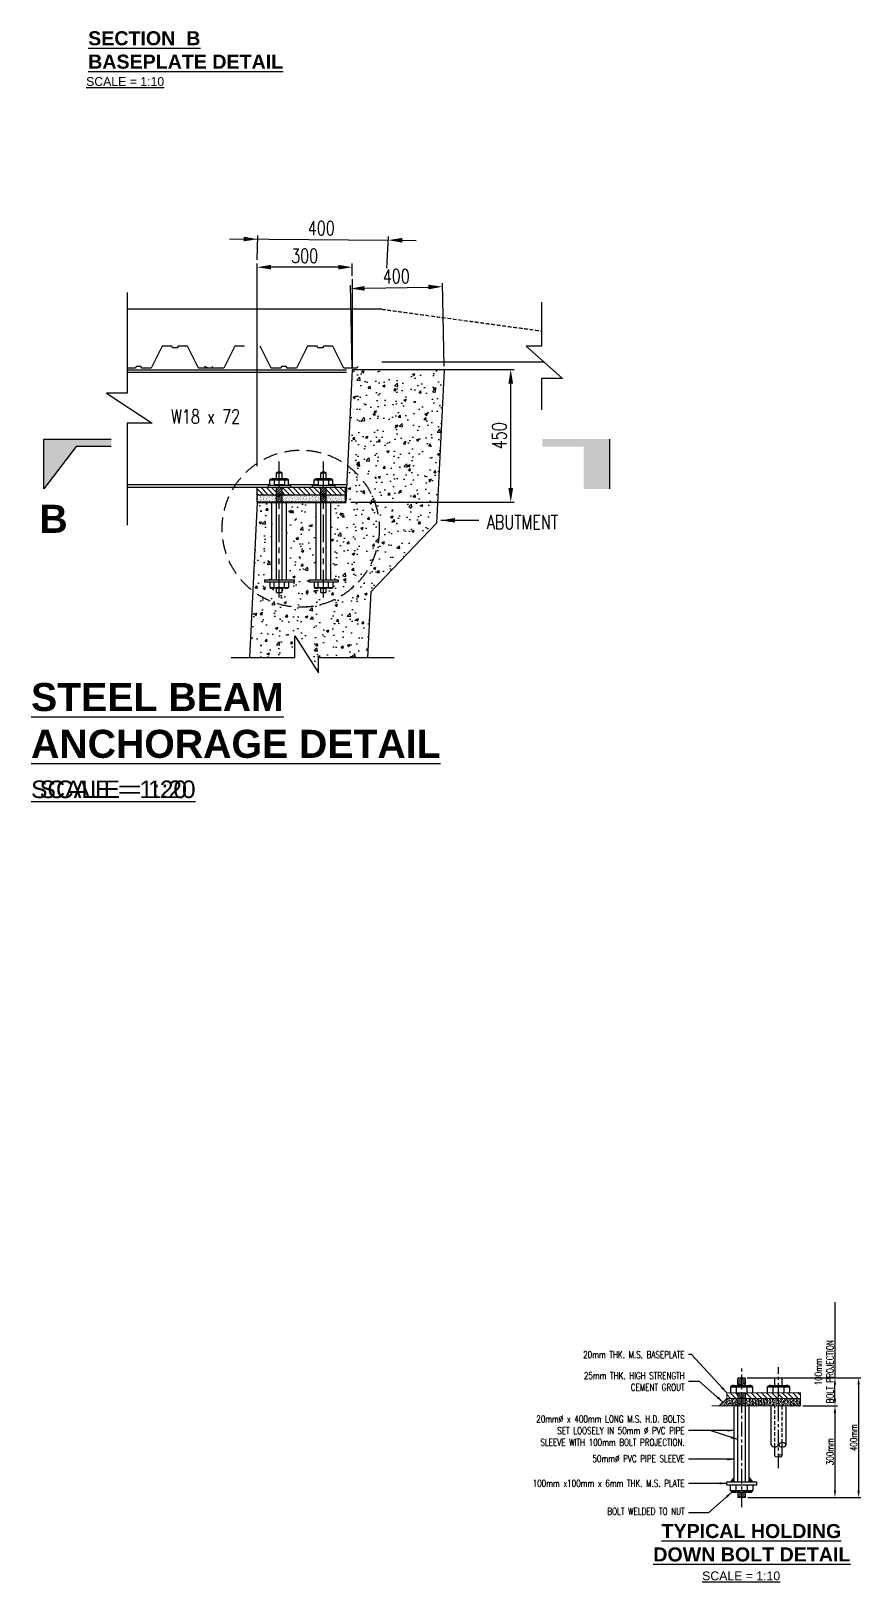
# Model space of a CAD drawing. Header units: millimetres. Extents: x -605628 to 223188, y -4937 to 493520.
# Drawn here: x -347923 to -345108, y 408691 to 413951 of the extents above; entities that cross this region are included whole.
import ezdxf

# ---------------------------------------------------------------- set-up
doc = ezdxf.new("R2010")
doc.units = ezdxf.units.MM
doc.header["$LTSCALE"] = 100
doc.header["$MEASUREMENT"] = 0
doc.header["$PDMODE"] = 3
doc.header["$PDSIZE"] = -0.5
for name, pattern in [('CENTER', [2, 1.25, -0.25, 0.25, -0.25]), ('CENTER2', [1.125, 0.75, -0.125, 0.125, -0.125]), ('HIDDEN', [0.375, 0.25, -0.125]), ('PHANTOM2', [1.25, 0.625, -0.125, 0.125, -0.125, 0.125, -0.125])]:
    doc.linetypes.add(name, pattern=pattern)
doc.layers.get('Defpoints').update_dxf_attribs({"color": 1})
for name, color, linetype in [('Column', 2, 'Continuous'), ('h.d bolt', 3, 'Continuous'), ('Hatchconc', 9, 'Continuous'), ('S-Dim', 1, 'Continuous'), ('S-GRID', 8, 'CENTER2'), ('S-Text', 2, 'Continuous'), ('ST-FOOTING', 4, 'HIDDEN'), ('ST-HATCH', 8, 'Continuous'), ('TITLE', 2, 'Continuous')]:
    doc.layers.add(name, color=color, linetype=linetype)
doc.layers.add('S-BOLT HATCH', color=1, linetype='Continuous', lineweight=18)
doc.styles.add('Roomname', font='sanss___.ttf')
doc.styles.add('SKEL 1_10xp', font='romans.shx', dxfattribs={"width": 0.75, "height": 23.8})
doc.styles.add('SKEL 1_20xp', font='romans.shx', dxfattribs={"width": 0.75, "height": 47.6})
doc.dimstyles.new('SKEL 1_10xp', dxfattribs={"dimscale": 0, "dimtxt": 23.8, "dimasz": 23.8, "dimexe": 8, "dimexo": 8, "dimgap": 5, "dimtad": 1, "dimdec": 0, "dimzin": 3, "dimdsep": 46, "dimtxsty": 'SKEL 1_10xp', "dimcen": 0.09, "dimclrd": 1, "dimclre": 1, "dimclrt": 2, "dimadec": 0, "dimazin": 0, "dimtfac": 1, "dimtdec": 0, "dimtmove": 1, "dimatfit": 3, "dimfxl": 18, "dimtolj": 1, "dimtzin": 0, "dimlwd": -1, "dimlwe": -1, "dimarcsym": 0})
doc.dimstyles.new('SKEL 1_20xp', dxfattribs={"dimtxt": 47.6, "dimasz": 47.6, "dimexe": 12, "dimexo": 12, "dimgap": 15, "dimtad": 1, "dimdec": 0, "dimtxsty": 'SKEL 1_20xp', "dimcen": 4, "dimdle": 1, "dimclrd": 1, "dimclre": 1, "dimclrt": 2, "dimadec": 0, "dimazin": 0, "dimtfac": 1, "dimtdec": 0, "dimtix": 1, "dimtmove": 0, "dimatfit": 3, "dimfxl": 1.25, "dimarcsym": 0})
pattern_1 = [(45, (-33.6135, 0), (-3.977475644, 3.977475644), [])]
pattern_2 = [(127.5, (-21.1135, -25.4), (-7.34119856, -0.240004694), [0, -5.7912, 0, -6.477, 0, -6.19125]), (97.5, (-21.113, -25.4), (-10.7523765, 6.74284925), [0, -3.1242, 0, -5.2197, 0, -2.00025]), (57.5, (-21.1135, -30.086), (-0.021560994, 11.86488049), [0, -1.905, 0, -6.858, 0, -8.9535]), (47.5, (-21.113, -30.086), (-3.3439439, 11.45334236), [0, -0.9525, 0, -4.4958, 0, -5.1435])]
pattern_3 = [(135, (-21.113, 0), (-8.83883476, -8.83883476), [])]
pattern_4 = [(45, (-183.6135, 0), (-3.977475644, 3.977475644), [])]

# ---------------------------------------------------------------- blocks, each defined once
blk = doc.blocks.new('*D35')
at = {"layer": 'Defpoints', "color": 0, "transparency": 16777216}
for p in [(-345196.5, 409288.6), (-345500.1, 408977.4), (-345196.5, 408977.4)]:
    blk.add_point(p, dxfattribs=at)
at = {"layer": 'S-Dim', "color": 1, "transparency": 16777216}
for p, q in [((-345196.5, 409264.8), (-345196.5, 409001.2)), ((-345492.1, 408977.4), (-345188.5, 408977.4))]:
    blk.add_line(p, q, dxfattribs=at)
for points in [[(-345200.5, 409264.8), (-345192.6, 409264.8), (-345196.5, 409288.6)], [(-345200.5, 409001.2), (-345192.6, 409001.2), (-345196.5, 408977.4)]]:
    blk.add_solid(points, dxfattribs=at)
at = {"layer": 'S-Dim', "color": 5, "transparency": 16777216, "insert": (-345213.4, 409133), "char_height": 23.8, "attachment_point": 5, "rotation": 90, "style": 'SKEL 1_10xp'}
blk.add_mtext('\\A1;300mm', dxfattribs=at)
blk = doc.blocks.new('*D36')
at = {"layer": 'Defpoints', "color": 0, "transparency": 16777216}
for p in [(-345116.3, 409383.8), (-345419.9, 408977.4), (-345116.3, 408977.4)]:
    blk.add_point(p, dxfattribs=at)
at = {"layer": 'S-Dim', "color": 1, "transparency": 16777216}
for p, q in [((-345116.3, 409360), (-345116.3, 409001.2)), ((-345411.9, 408977.4), (-345108.3, 408977.4))]:
    blk.add_line(p, q, dxfattribs=at)
for points in [[(-345120.3, 409360), (-345112.4, 409360), (-345116.3, 409383.8)], [(-345120.3, 409001.2), (-345112.4, 409001.2), (-345116.3, 408977.4)]]:
    blk.add_solid(points, dxfattribs=at)
at = {"layer": 'S-Dim', "color": 5, "transparency": 16777216, "insert": (-345133.2, 409180.6), "char_height": 23.8, "attachment_point": 5, "rotation": 90, "style": 'SKEL 1_10xp'}
blk.add_mtext('\\A1;400mm', dxfattribs=at)
blk = doc.blocks.new('*D104')
at = {"layer": 'Defpoints', "color": 0, "transparency": 16777216}
for p in [(-346733.6, 412803.4), (-346296, 412803.4), (-346849.8, 412353.4)]:
    blk.add_point(p, dxfattribs=at)
at = {"layer": 'S-Dim', "color": 1, "lineweight": -2, "transparency": 16777216}
for p, q in [((-346721.6, 412803.4), (-346284, 412803.4)), ((-346296, 412401), (-346296, 412755.8)), ((-346837.8, 412353.4), (-346284, 412353.4))]:
    blk.add_line(p, q, dxfattribs=at)
at = {"layer": 'S-Dim', "color": 1, "transparency": 16777216}
for points in [[(-346303.9, 412755.8), (-346288.1, 412755.8), (-346296, 412803.4)], [(-346303.9, 412401), (-346288.1, 412401), (-346296, 412353.4)]]:
    blk.add_solid(points, dxfattribs=at)
at = {"layer": 'S-Dim', "color": 2, "transparency": 16777216, "insert": (-346334.8, 412578.4), "char_height": 47.6, "attachment_point": 5, "rotation": 90, "style": 'SKEL 1_20xp'}
blk.add_mtext('{\\C5;450}', dxfattribs=at)
blk = doc.blocks.new('*D105')
at = {"layer": 'Defpoints', "color": 0, "transparency": 16777216}
for p in [(-347156.2, 413150.3), (-346833.6, 413109.4), (-347156.2, 412463.6)]:
    blk.add_point(p, dxfattribs=at)
at = {"layer": 'S-Dim', "color": 1, "lineweight": -2, "transparency": 16777216}
for p, q in [((-347156.2, 412475.6), (-347156.2, 413162.3)), ((-346881.2, 413150.3), (-347108.6, 413150.3)), ((-346833.6, 413121.4), (-346833.6, 413162.3))]:
    blk.add_line(p, q, dxfattribs=at)
at = {"layer": 'S-Dim', "color": 1, "transparency": 16777216}
for points in [[(-347108.6, 413158.2), (-347108.6, 413142.3), (-347156.2, 413150.3)], [(-346881.2, 413158.2), (-346881.2, 413142.3), (-346833.6, 413150.3)]]:
    blk.add_solid(points, dxfattribs=at)
at = {"layer": 'S-Dim', "color": 2, "transparency": 16777216, "insert": (-346994.9, 413189.1), "char_height": 47.6, "attachment_point": 5, "style": 'SKEL 1_20xp'}
blk.add_mtext('{\\C5;300}', dxfattribs=at)
blk = doc.blocks.new('*D106')
at = {"layer": 'Defpoints', "color": 0, "transparency": 16777216}
for p in [(-346527.7, 413084), (-346833.9, 412796.4), (-346522, 412802.7)]:
    blk.add_point(p, dxfattribs=at)
at = {"layer": 'S-Dim', "color": 1, "lineweight": -2, "transparency": 16777216}
for p, q in [((-346834.2, 412808.4), (-346839.9, 413089.6)), ((-346792, 413078.6), (-346575.3, 413083)), ((-346522.2, 412814.7), (-346527.9, 413096))]:
    blk.add_line(p, q, dxfattribs=at)
at = {"layer": 'S-Dim', "color": 1, "transparency": 16777216}
for points in [[(-346792.2, 413086.5), (-346791.9, 413070.7), (-346839.6, 413077.6)], [(-346575.4, 413090.9), (-346575.1, 413075.1), (-346527.7, 413084)]]:
    blk.add_solid(points, dxfattribs=at)
at = {"layer": 'S-Dim', "color": 2, "transparency": 16777216, "insert": (-346684.5, 413119.6), "char_height": 47.6, "attachment_point": 5, "rotation": 1.1613, "style": 'SKEL 1_20xp'}
blk.add_mtext('{\\C5;400}', dxfattribs=at)

msp = doc.modelspace()

# ---------------------------------------------------------------- hatches: boundary and pattern name
h = msp.add_hatch()
h.set_pattern_fill('AR-CONC', color=8, scale=12)
h.set_pattern_definition([(50, (0, 0), (86.071222, -7.530256), [9, -99]), (355, (0, 0), (-16.65016, 90.263056), [7.2, -79.2]), (100.451444, (7.17, -0.63), (69.421062, 82.732799), [7.648823, -84.137053]), (46.1842, (0, 24), (128.06896, -19.862314), [13.5, -148.5]), (96.635635, (10.67, 22.34), (112.159433, 116.894232), [11.47324, -126.20565]), (351.184164, (0, 24), (112.159433, 116.894232), [10.8, -118.8]), (21, (12, 18), (71.628846, -48.314267), [9, -99]), (326, (12, 18), (29.19784, 87.018005), [7.2, -79.2]), (71.451445, (17.97, 13.97), (100.826685, 38.703738), [7.648823, -84.137053]), (37.5, (0, 0), (1.4591826, 39.9472625), [0, -78.24, 0, -80.4, 0, -79.5]), (7.5, (0, 0), (31.5683445, 47.3294054), [0, -45.84, 0, -76.44, 0, -30.3]), (327.5, (-26.76, 0), (64.0586923, -2.7065846), [0, -30, 0, -93.6, 0, -124.2]), (317.5, (-38.76, 0), (69.9823403, 12.012598), [0, -39, 0, -62.16, 0, -88.2])])
h.paths.add_polyline_path([(-346771, 412049.7), (-346548, 412282.2), (-346522, 412802.7), (-346833.3, 412802.7), (-346849.6, 412477.3, -0.237361), (-346742, 412263.4, -0.62239), (-347170.9, 412052.3), (-347182.2, 411826.3), (-347028.6, 411826.3), (-347028.6, 411899.8), (-346948.3, 411775), (-346948.3, 411826.3), (-346782.1, 411826.3)])
h.paths.add_polyline_path([(-346742, 412263.4, 0.237361), (-346849.6, 412477.3), (-346855.8, 412352.7), (-346906.1, 412352.7), (-346906.1, 412089.8), (-346881.1, 412089.8), (-346881.1, 412083.5), (-346899.3, 412083.5), (-346899.3, 412064.4, -0.195875), (-346906.5, 412061.5), (-346921.6, 412061.5), (-346921.6, 412046.9), (-346940.6, 412046.9), (-346940.6, 412061.5), (-346955.7, 412061.5, -0.195875), (-346962.8, 412064.4), (-346962.8, 412083.5), (-346981.1, 412083.5), (-346981.1, 412089.8), (-346956.1, 412089.8), (-346956.1, 412352.7), (-347056.1, 412352.7), (-347056.1, 412089.8), (-347031.1, 412089.8), (-347031.1, 412083.5), (-347049.3, 412083.5), (-347049.3, 412064.4, -0.195875), (-347056.5, 412061.5), (-347071.6, 412061.5), (-347071.6, 412046.9), (-347090.6, 412046.9), (-347090.6, 412061.5), (-347105.7, 412061.5, -0.195875), (-347112.8, 412064.4), (-347112.8, 412083.5), (-347131.1, 412083.5), (-347131.1, 412089.8), (-347106.1, 412089.8), (-347106.1, 412352.7), (-347155.9, 412352.7), (-347170.9, 412052.3, 0.62239)], flags=17)
h = msp.add_hatch(color=5)
h.dxf.hatch_style = 1
h.paths.add_polyline_path([(-347651, 412567.6), (-347880, 412567.6), (-347880, 412398.5), (-347769.4, 412542.1), (-347651, 412542.1)])
h = msp.add_hatch()
h.set_pattern_fill('ANSI31', color=8, scale=100, angle=90, style=0)
h.set_pattern_definition([(135, (-58.613, 0), (-8.83883476, -8.83883476), [])])
h.paths.add_polyline_path([(-347156.2, 412404.1), (-347156.2, 412378.8), (-347090.6, 412378.8), (-347090.6, 412404.1), (-347119.2, 412404.1)])
h = msp.add_hatch()
h.set_pattern_fill('ANSI31', color=8, scale=45, style=0)
h.set_pattern_definition(pattern_4)
h.paths.add_polyline_path([(-347071.6, 412404.1), (-347090.6, 412404.1), (-347090.6, 412378.8), (-347071.6, 412378.8)])
h = msp.add_hatch()
h.set_pattern_fill('ANSI31', color=8, scale=100, angle=90, style=0)
h.set_pattern_definition(pattern_3)
h.paths.add_polyline_path([(-346940.6, 412404.1), (-346956.7, 412404.1), (-347005.5, 412404.1), (-347005.5, 412404.1), (-347071.6, 412404.1), (-347071.6, 412378.8), (-346940.6, 412378.8)])
h = msp.add_hatch()
h.set_pattern_fill('ANSI31', color=8, scale=45, style=0)
h.set_pattern_definition(pattern_1)
h.paths.add_polyline_path([(-346921.6, 412404.1), (-346940.6, 412404.1), (-346940.6, 412378.8), (-346921.6, 412378.8)])
h = msp.add_hatch()
h.set_pattern_fill('ANSI31', color=8, scale=100, angle=90, style=0)
h.set_pattern_definition(pattern_3)
h.paths.add_polyline_path([(-346856.1, 412404.2), (-346880.5, 412404.2), (-346880.5, 412404.1), (-346921.6, 412404.1), (-346921.6, 412378.8), (-346856.1, 412378.8)])
h = msp.add_hatch()
h.set_pattern_fill('ANSI31', color=8, scale=45, style=0)
h.set_pattern_definition(pattern_4)
h.paths.add_polyline_path([(-347071.6, 412378.8), (-347090.6, 412378.8), (-347090.6, 412353.4), (-347071.6, 412353.4)])
h = msp.add_hatch()
h.set_pattern_fill('ANSI31', color=8, scale=45, style=0)
h.set_pattern_definition(pattern_1)
h.paths.add_polyline_path([(-346921.6, 412378.8), (-346940.6, 412378.8), (-346940.6, 412353.4), (-346921.6, 412353.4)])
h = msp.add_hatch()
h.set_pattern_fill('ANSI31', color=8, scale=100, angle=90, style=0)
h.paths.add_polyline_path([(-345525.5, 409333), (-345563.6, 409333), (-345563.6, 409314), (-345525.5, 409314)])
h = msp.add_hatch()
h.set_pattern_fill('ANSI31', color=8, scale=100, angle=90, style=0)
h.paths.add_polyline_path([(-345313.6, 409333), (-345500.1, 409333), (-345500.1, 409314), (-345313.6, 409314)])
at = {"layer": 'Hatchconc'}
h = msp.add_hatch(dxfattribs=at)
h.set_pattern_fill('AR-SAND', color=256, scale=3.81, angle=90, style=0)
h.set_pattern_definition([(127.5, (-58.6135, -25.4), (-7.34119856, -0.240004694), [0, -5.7912, 0, -6.477, 0, -6.19125]), (97.5, (-58.6135, -25.4), (-10.7523765, 6.74284925), [0, -3.1242, 0, -5.2197, 0, -2.00025]), (57.5, (-58.6135, -30.086), (-0.021560994, 11.86488049), [0, -1.905, 0, -6.858, 0, -8.9535]), (47.5, (-58.613, -30.086), (-3.3439439, 11.45334236), [0, -0.9525, 0, -4.4958, 0, -5.1435])])
h.paths.add_polyline_path([(-347156.2, 412378.8), (-347156.2, 412353.4), (-347090.6, 412353.4), (-347090.6, 412378.7), (-347119.2, 412378.7)])
h = msp.add_hatch(dxfattribs=at)
h.set_pattern_fill('AR-SAND', color=256, scale=3.81, angle=90, style=0)
h.set_pattern_definition(pattern_2)
h.paths.add_polyline_path([(-346940.6, 412378.7), (-346956.7, 412378.7), (-347005.5, 412378.7), (-347005.5, 412378.7), (-347071.6, 412378.7), (-347071.6, 412353.4), (-346940.6, 412353.4)])
h = msp.add_hatch(dxfattribs=at)
h.set_pattern_fill('AR-SAND', color=256, scale=3.81, angle=90, style=0)
h.set_pattern_definition(pattern_2)
h.paths.add_polyline_path([(-346856.1, 412353.4), (-346856.1, 412378.8), (-346880.5, 412378.8), (-346880.5, 412378.7), (-346921.6, 412378.7), (-346921.6, 412353.4)])
h = msp.add_hatch(dxfattribs=at)
h.set_pattern_fill('AR-SAND', color=256, scale=3.81, angle=90, style=0)
h.set_pattern_definition([(127.5, (-33437682.512, 7582535.7984), (-7.3411985599, -0.2400046944), [0, -5.7912, 0, -6.477, 0, -6.19125]), (97.5, (-33437682.512, 7582535.798), (-10.7523765085, 6.742849247), [0, -3.1242, 0, -5.2197, 0, -2.00025]), (57.5, (-33437682.512, 7582531.112), (-0.021560994, 11.8648804933), [0, -1.905, 0, -6.858, 0, -8.9535]), (47.5, (-33437682.512, 7582531.112), (-3.3439439024, 11.4533423634), [0, -0.9525, 0, -4.4958, 0, -5.1435])])
h.paths.add_polyline_path([(-345525.5, 409288.6), (-345525.5, 409314), (-345563.6, 409314), (-345589, 409288.6)])
h = msp.add_hatch(dxfattribs=at)
h.set_pattern_fill('AR-SAND', color=256, scale=3.81, angle=90, style=0)
h.set_pattern_definition([(127.5, (0, 0), (-7.34119856, -0.240004694), [0, -5.7912, 0, -6.477, 0, -6.19125]), (97.5, (0, 0), (-10.7523765, 6.74284925), [0, -3.1242, 0, -5.2197, 0, -2.00025]), (57.5, (-3e-16, -4.686), (-0.021560994, 11.86488049), [0, -1.905, 0, -6.858, 0, -8.9535]), (47.5, (-3e-16, -4.686), (-3.3439439, 11.45334236), [0, -0.9525, 0, -4.4958, 0, -5.1435])])
h.paths.add_polyline_path([(-345313.6, 409314), (-345500.1, 409314), (-345500.1, 409288.6), (-345487.4, 409288.6), (-345313.6, 409288.6)])
at = {"layer": 'S-BOLT HATCH'}
h = msp.add_hatch(dxfattribs=at)
h.set_pattern_fill('LINE', color=256, scale=25.4, angle=10, style=0)
h.set_pattern_definition([(10, (-415022.908, 318267.9785), (-0.55133296, 3.12676462), [])])
h.paths.add_polyline_path([(-345512.8, 409383.8), (-345523, 409383.8), (-345525.5, 409381.3), (-345525.5, 409357.9), (-345512.8, 409357.9)])
h.paths.add_polyline_path([(-345500.1, 409381.3), (-345502.7, 409383.8), (-345512.8, 409383.8), (-345512.8, 409357.9), (-345500.1, 409357.9)])
h.paths.add_polyline_path([(-345512.8, 409333), (-345525.5, 409333), (-345525.5, 409288.6), (-345512.8, 409288.6)])
h.paths.add_polyline_path([(-345500.1, 409333), (-345512.8, 409333), (-345512.8, 409288.6), (-345500.1, 409288.6)])
h = msp.add_hatch(dxfattribs=at)
h.set_pattern_fill('LINE', color=256, scale=9.525, angle=20, style=0)
h.set_pattern_definition([(20, (-397651.7731, 341043.6178), (-0.407217733, 1.118821527), [])])
h.paths.add_polyline_path([(-345538.3, 409046.1), (-345550.7, 409030.5), (-345538.3, 409030.5)])
h = msp.add_hatch(dxfattribs=at)
h.set_pattern_fill('LINE', color=256, scale=9.525, angle=20, style=0)
h.set_pattern_definition([(20, (-397639.038, 341043.6072), (-0.407217733, 1.118821527), [])])
h.paths.add_polyline_path([(-345487.4, 409046.1), (-345475, 409030.4), (-345487.4, 409030.4)])
h = msp.add_hatch(dxfattribs=at)
h.set_pattern_fill('LINE', color=256, scale=25.4, angle=10, style=0)
h.set_pattern_definition([(10, (-415022.908, 318381.337), (-0.55133296, 3.12676462), [])])
h.paths.add_polyline_path([(-345512.8, 408996.1), (-345525.5, 408996.1), (-345525.5, 408977.4), (-345512.8, 408977.4)])
h.paths.add_polyline_path([(-345500.1, 408996.1), (-345512.8, 408996.1), (-345512.8, 408977.4), (-345500.1, 408977.4)])
at = {"layer": 'ST-HATCH'}
h = msp.add_hatch(color=5, dxfattribs=at)
h.dxf.hatch_style = 1
h.paths.add_polyline_path([(-345959.8, 412567.6), (-346188.7, 412567.6), (-346188.7, 412542.1), (-346048.8, 412542.1), (-346048.8, 412398.5), (-345959.8, 412398.5)])

# ---------------------------------------------------------------- linework, layer by layer
at = {"layer": 'Column', "color": 8}
for p, q in [((-347477.7, 412882.7), (-347515.2, 412807.7)), ((-347445.6, 412882.7), (-347477.7, 412882.7)), ((-347442.9, 412877.3), (-347445.6, 412882.7)), ((-347426.8, 412877.3), (-347442.9, 412877.3)), ((-347424.2, 412882.7), (-347426.8, 412877.3)), ((-347392, 412882.7), (-347424.2, 412882.7)), ((-347354.5, 412807.7), (-347392, 412882.7)), ((-347231.3, 412882.7), (-347268.8, 412807.7)), ((-347199.2, 412882.7), (-347231.3, 412882.7)), ((-347108.1, 412807.7), (-347145.6, 412882.7)), ((-346984.9, 412882.7), (-347022.4, 412807.7)), ((-346952.7, 412882.7), (-346984.9, 412882.7)), ((-346950, 412877.3), (-346952.7, 412882.7)), ((-346934, 412877.3), (-346950, 412877.3)), ((-346931.3, 412882.7), (-346934, 412877.3)), ((-346899.2, 412882.7), (-346931.3, 412882.7)), ((-346861.7, 412807.7), (-346899.2, 412882.7)), ((-347568.8, 412807.7), (-347596.6, 412807.7)), ((-347566.1, 412813.1), (-347568.8, 412807.7)), ((-347550, 412813.1), (-347566.1, 412813.1)), ((-347547.4, 412807.7), (-347550, 412813.1)), ((-347515.2, 412807.7), (-347547.4, 412807.7)), ((-347311.7, 412807.7), (-347354.5, 412807.7)), ((-347322.4, 412807.7), (-347334.2, 412813.1)), ((-347268.8, 412807.7), (-347322.4, 412807.7)), ((-347306.3, 412813.1), (-347311.7, 412807.7)), ((-347075.9, 412807.7), (-347108.1, 412807.7)), ((-347073.3, 412813.1), (-347075.9, 412807.7)), ((-347057.2, 412813.1), (-347073.3, 412813.1)), ((-347054.5, 412807.7), (-347057.2, 412813.1)), ((-347022.4, 412807.7), (-347054.5, 412807.7)), ((-346818.8, 412807.7), (-346861.7, 412807.7)), ((-346813.4, 412813.1), (-346818.8, 412807.7))]:
    msp.add_line(p, q, dxfattribs=at)
at = {"layer": 'h.d bolt', "color": 2}
for p, q in [((-345550.9, 409352.8), (-345545.8, 409357.9)), ((-345550.9, 409352.8), (-345550.9, 409333)), ((-345545.8, 409357.9), (-345479.8, 409357.9)), ((-345479.8, 409357.9), (-345474.7, 409352.8)), ((-345474.7, 409333), (-345474.7, 409352.8)), ((-345550.9, 409001.1), (-345550.9, 409020.9)), ((-345474.7, 409020.9), (-345474.7, 409001.1)), ((-345550.9, 409001.1), (-345545.8, 408996.1)), ((-345545.8, 408996.1), (-345479.8, 408996.1)), ((-345479.8, 408996.1), (-345474.7, 409001.1))]:
    msp.add_line(p, q, dxfattribs=at)
at = {"layer": 'h.d bolt', "color": 1}
for p, q in [((-345550.9, 409352.5), (-345474.7, 409352.5)), ((-345531.9, 409352.5), (-345531.9, 409333)), ((-345493.8, 409333), (-345493.8, 409352.5)), ((-345538.2, 409030.5), (-345538.2, 409288.6)), ((-345487.4, 409030.5), (-345487.4, 409288.6)), ((-345531.9, 409001.4), (-345531.9, 409020.9)), ((-345493.8, 409020.9), (-345493.8, 409001.4)), ((-345550.9, 409001.4), (-345474.7, 409001.4))]:
    msp.add_line(p, q, dxfattribs=at)
at = {"layer": 'h.d bolt'}
for p, q in [((-345523, 409383.8), (-345525.5, 409381.3)), ((-345525.5, 409357.9), (-345525.5, 409381.3)), ((-345523, 409383.8), (-345502.7, 409383.8)), ((-345502.7, 409383.8), (-345500.1, 409381.3)), ((-345500.1, 409357.9), (-345500.1, 409381.3)), ((-345525.5, 409030.5), (-345525.5, 409288.6)), ((-345500.1, 409030.5), (-345500.1, 409288.6)), ((-345563.6, 409020.9), (-345563.6, 409030.5)), ((-345563.6, 409030.5), (-345462, 409030.5)), ((-345563.6, 409020.9), (-345462, 409020.9)), ((-345462, 409020.9), (-345462, 409030.5))]:
    msp.add_line(p, q, dxfattribs=at)
at = {"layer": 'h.d bolt', "color": 8}
for p, q in [((-345425.9, 409352.8), (-345420.8, 409357.9)), ((-345425.9, 409352.8), (-345425.9, 409333)), ((-345425.9, 409352.5), (-345349.7, 409352.5)), ((-345420.8, 409357.9), (-345354.8, 409357.9)), ((-345406.9, 409352.5), (-345406.9, 409333)), ((-345398, 409383.8), (-345400.5, 409381.3)), ((-345400.5, 409357.9), (-345400.5, 409381.3)), ((-345398, 409383.8), (-345377.7, 409383.8)), ((-345377.7, 409383.8), (-345375.1, 409381.3)), ((-345375.1, 409357.9), (-345375.1, 409381.3)), ((-345368.8, 409333), (-345368.8, 409352.5)), ((-345354.8, 409357.9), (-345349.7, 409352.8)), ((-345349.7, 409333), (-345349.7, 409352.8)), ((-345413.2, 409156.4), (-345413.2, 409288.6)), ((-345362.4, 409156.4), (-345362.4, 409288.6)), ((-345400.5, 409119.2), (-345400.5, 409149.3)), ((-345375.1, 409119.2), (-345375.1, 409163.5))]:
    msp.add_line(p, q, dxfattribs=at)
at = {"layer": 'h.d bolt', "color": 8, "linetype": 'HIDDEN', "ltscale": 0.5}
for p, q in [((-345400.5, 409149.3), (-345400.5, 409288.6)), ((-345375.1, 409163.5), (-345375.1, 409288.6))]:
    msp.add_line(p, q, dxfattribs=at)
at = {"layer": 'h.d bolt', "color": 8}
for centre, radius, start, end in [((-345400.5, 409164.2), 14.9, 211.5629, 328.4371), ((-345375.1, 409148.6), 14.9, 31.5629, 148.4371), ((-345375.1, 409164.2), 14.9, 211.5629, 328.4371), ((-345394.2, 409123.1), 7.45, 211.5629, 328.4371), ((-345381.5, 409115.3), 7.45, 31.5629, 148.4371), ((-345381.5, 409123.1), 7.45, 211.5629, 328.4371)]:
    msp.add_arc(centre, radius, start, end, dxfattribs=at)
for points in [[(-345531.9, 409352.5), (-345541.3, 409357.9), (-345550.9, 409352.5)], [(-345531.9, 409352.5), (-345512.8, 409357.9), (-345493.8, 409352.5)], [(-345474.7, 409352.8), (-345484.2, 409358.2), (-345493.8, 409352.8)], [(-345406.9, 409352.5), (-345416.3, 409357.9), (-345425.9, 409352.5)], [(-345406.9, 409352.5), (-345387.8, 409357.9), (-345368.8, 409352.5)], [(-345349.7, 409352.8), (-345359.2, 409358.2), (-345368.8, 409352.8)], [(-345531.9, 409001.4), (-345541.3, 408996.1), (-345550.9, 409001.4)], [(-345531.9, 409001.4), (-345512.8, 408996.1), (-345493.8, 409001.4)], [(-345474.7, 409001.1), (-345484.2, 408995.8), (-345493.8, 409001.1)]]:
    msp.add_spline(points, degree=3, dxfattribs=at)
at = {"layer": 'S-BOLT HATCH', "color": 2}
for p, q in [((-345614.4, 409288.6), (-345313.6, 409288.6)), ((-345589, 409288.6), (-345563.6, 409314)), ((-345563.6, 409333), (-345313.6, 409333)), ((-345563.6, 409333), (-345563.6, 409314)), ((-345538.2, 409288.6), (-345487.4, 409288.6)), ((-345313.6, 409333), (-345313.6, 409288.6))]:
    msp.add_line(p, q, dxfattribs=at)
at = {"layer": 'S-BOLT HATCH', "color": 1}
msp.add_line((-345563.6, 409314), (-345313.6, 409314), dxfattribs=at)
at = {"layer": 'S-BOLT HATCH', "color": 7}
for p, q in [((-345525.5, 409288.6), (-345525.5, 409333)), ((-345512.8, 409333), (-345512.8, 409314)), ((-345500.1, 409288.6), (-345500.1, 409333))]:
    msp.add_line(p, q, dxfattribs=at)
at = {"layer": 'S-BOLT HATCH'}
for p, q in [((-345550.7, 409030.5), (-345538.3, 409046.1)), ((-345475, 409030.4), (-345487.4, 409046.1))]:
    msp.add_line(p, q, dxfattribs=at)
at = {"layer": 'S-BOLT HATCH', "color": 3}
for p, q in [((-345525.5, 408996.1), (-345525.5, 408977.4)), ((-345525.5, 408977.4), (-345500.1, 408977.4)), ((-345500.1, 408996.1), (-345500.1, 408977.4))]:
    msp.add_line(p, q, dxfattribs=at)
at = {"layer": 'S-Dim', "color": 1}
for p, q in [((-347249.7, 413246.2), (-346711.6, 413242)), ((-347156.2, 413175.1), (-347153.9, 413257.3)), ((-346716.4, 413147.2), (-346711, 413254)), ((-346664.1, 413241.6), (-346616.6, 413241.1)), ((-345494.7, 409383.8), (-345188.5, 409383.8)), ((-345196.5, 409312.4), (-345196.5, 409360)), ((-345305.6, 409288.6), (-345188.5, 409288.6))]:
    msp.add_line(p, q, dxfattribs=at)
at = {"layer": 'S-Dim'}
for p, q in [((-346833.6, 413109.4), (-346833.3, 412808.4)), ((-345683.5, 409462.5), (-345692.9, 409462.5)), ((-345655.4, 409371.6), (-345692.9, 409371.6)), ((-345188.5, 409383.8), (-345108.3, 409383.8)), ((-345624.9, 408925.8), (-345692.9, 408925.8))]:
    msp.add_line(p, q, dxfattribs=at)
at = {"layer": 'S-Dim', "color": 5}
msp.add_line((-345196.5, 409640.6), (-345196.5, 409383.8), dxfattribs=at)
at = {"layer": 'S-Dim', "color": 1}
for points in [[(-347202, 413253.7), (-347202.1, 413237.8), (-347154.5, 413245.3)], [(-346664, 413249.5), (-346664.1, 413233.7), (-346711.6, 413242)], [(-345200.5, 409360), (-345192.6, 409360), (-345196.5, 409383.8)], [(-345200.5, 409312.4), (-345192.6, 409312.4), (-345196.5, 409288.6)]]:
    msp.add_solid(points, dxfattribs=at)
at = {"layer": 'S-GRID', "linetype": 'PHANTOM2', "ltscale": 1.5}
for p, q in [((-347081.1, 412030.6), (-347081.1, 412491.5)), ((-346931.1, 412030.6), (-346931.1, 412491.5))]:
    msp.add_line(p, q, dxfattribs=at)
at = {"layer": 'S-GRID', "linetype": 'CENTER', "ltscale": 0.4}
for p, q in [((-345512.8, 408944.7), (-345512.8, 409419.7)), ((-345387.8, 409076.8), (-345387.8, 409419.7))]:
    msp.add_line(p, q, dxfattribs=at)
at = {"layer": 'ST-FOOTING', "color": 5, "linetype": 'Continuous'}
for p, q in [((-346833.3, 412802.7), (-346855.8, 412352.7)), ((-346522, 412802.7), (-346833.3, 412802.7)), ((-346522, 412802.7), (-346548, 412282.2)), ((-347155.9, 412352.7), (-347182.2, 411826.3)), ((-346856.1, 412353.4), (-347156.2, 412353.4)), ((-346771, 412049.6), (-346548, 412282.2)), ((-346771, 412049.7), (-346782.1, 411826.3)), ((-347028.6, 411826.3), (-347028.6, 411899.8)), ((-347028.6, 411899.8), (-346948.3, 411775)), ((-347243.7, 411826.3), (-347028.6, 411826.3)), ((-346948.3, 411775), (-346948.3, 411826.3)), ((-346948.3, 411826.3), (-346691.9, 411826.3))]:
    msp.add_line(p, q, dxfattribs=at)
at = {"layer": 'ST-FOOTING', "color": 2, "linetype": 'Continuous'}
msp.add_line((-347155.9, 412352.7), (-346855.8, 412352.7), dxfattribs=at)
at = {"layer": 'ST-HATCH', "color": 8}
for p, q in [((-347596.6, 413064.9), (-347596.6, 412723.4)), ((-346191.3, 413031.4), (-346191.3, 412882.7)), ((-346733.6, 413007.7), (-347596.6, 413007.7)), ((-346191.3, 412882.7), (-346243.9, 412882.7)), ((-346243.9, 412882.7), (-346121, 412772.9)), ((-346121, 412772.9), (-346191.3, 412772.9)), ((-346191.3, 412772.9), (-346191.3, 412667)), ((-347596.6, 412723.4), (-347667.4, 412723.4)), ((-347667.4, 412723.4), (-347512.5, 412621.7)), ((-347512.5, 412621.7), (-347596.6, 412621.7)), ((-347596.6, 412621.7), (-347596.6, 412275.8)), ((-347090.6, 412453.3), (-347071.6, 412453.3)), ((-346940.6, 412453.3), (-346921.6, 412453.3)), ((-347106.1, 412089.8), (-347106.1, 412353.3)), ((-347056.1, 412089.8), (-347056.1, 412353.3)), ((-346956.1, 412089.8), (-346956.1, 412353.3)), ((-346906.1, 412089.8), (-346906.1, 412353.3))]:
    msp.add_line(p, q, dxfattribs=at)
at = {"layer": 'ST-HATCH', "color": 5}
for p, q in [((-346733.6, 412828.8), (-346183.5, 412828.8)), ((-347596.6, 412802.7), (-346853.5, 412802.7)), ((-347880, 412567.6), (-347651, 412567.6)), ((-347880, 412398.5), (-347880, 412567.6)), ((-345959.8, 412398.5), (-345959.8, 412567.6)), ((-347769.4, 412542.1), (-347880, 412398.5)), ((-347651, 412542.1), (-347769.4, 412542.1)), ((-347090.6, 412432.1), (-347090.6, 412453.3)), ((-347071.6, 412432.1), (-347071.6, 412453.3)), ((-346940.6, 412432.1), (-346940.6, 412453.3)), ((-346921.6, 412432.1), (-346921.6, 412453.3)), ((-347596.6, 412404.2), (-346856.1, 412404.2)), ((-347112.8, 412429.2), (-347049.3, 412429.2)), ((-347112.8, 412410.1), (-347112.8, 412429.2)), ((-347098.6, 412429.2), (-347098.6, 412410.1)), ((-347090.6, 412089.8), (-347090.6, 412404.1)), ((-347071.6, 412089.8), (-347071.6, 412404.1)), ((-347063.6, 412429.2), (-347063.6, 412410.1)), ((-347049.3, 412410.1), (-347049.3, 412429.2)), ((-346962.8, 412429.2), (-346899.3, 412429.2)), ((-346962.8, 412410.1), (-346962.8, 412429.2)), ((-346948.6, 412429.2), (-346948.6, 412410.1)), ((-346940.6, 412089.8), (-346940.6, 412404.1)), ((-346921.6, 412089.8), (-346921.6, 412404.1)), ((-346913.6, 412429.2), (-346913.6, 412410.1)), ((-346899.3, 412410.1), (-346899.3, 412429.2)), ((-346856.1, 412353.4), (-346856.1, 412404.2)), ((-346856.1, 412404.2), (-346853.5, 412404.2)), ((-347156.2, 412353.4), (-347156.2, 412378.8)), ((-347131.1, 412089.8), (-347031.1, 412089.8)), ((-347131.1, 412089.8), (-347131.1, 412083.5)), ((-347131.1, 412083.5), (-347031.1, 412083.5)), ((-347112.8, 412083.5), (-347112.8, 412064.4)), ((-347098.6, 412064.4), (-347098.6, 412083.5)), ((-347063.6, 412064.4), (-347063.6, 412083.5)), ((-347049.3, 412083.5), (-347049.3, 412064.4)), ((-347031.1, 412089.8), (-347031.1, 412083.5)), ((-346981.1, 412089.8), (-346881.1, 412089.8)), ((-346981.1, 412089.8), (-346981.1, 412083.5)), ((-346981.1, 412083.5), (-346881.1, 412083.5)), ((-346962.8, 412083.5), (-346962.8, 412064.4)), ((-346948.6, 412064.4), (-346948.6, 412083.5)), ((-346913.6, 412064.4), (-346913.6, 412083.5)), ((-346899.3, 412083.5), (-346899.3, 412064.4)), ((-346881.1, 412089.8), (-346881.1, 412083.5)), ((-347112.8, 412064.4), (-347049.3, 412064.4)), ((-347056.5, 412061.5), (-347105.7, 412061.5)), ((-347090.6, 412046.9), (-347090.6, 412061.5)), ((-347090.6, 412046.9), (-347071.6, 412046.9)), ((-347071.6, 412046.9), (-347071.6, 412061.5)), ((-346962.8, 412064.4), (-346899.3, 412064.4)), ((-346906.5, 412061.5), (-346955.7, 412061.5)), ((-346940.6, 412046.9), (-346940.6, 412061.5)), ((-346940.6, 412046.9), (-346921.6, 412046.9)), ((-346921.6, 412046.9), (-346921.6, 412061.5))]:
    msp.add_line(p, q, dxfattribs=at)
at = {"layer": 'ST-HATCH', "color": 1}
for p, q in [((-347596.6, 412793.9), (-346853.5, 412793.9)), ((-347596.6, 412412.9), (-347112.8, 412412.9)), ((-347156.2, 412378.8), (-347156.2, 412404.2)), ((-347043, 412410.1), (-347119.2, 412410.1)), ((-347119.2, 412410.1), (-347119.2, 412404.1)), ((-347119.2, 412404.1), (-347043, 412404.1)), ((-347056.5, 412432.1), (-347105.7, 412432.1)), ((-347098.6, 412412.9), (-347062.8, 412412.9)), ((-347049.3, 412412.9), (-346948.6, 412412.9)), ((-347043, 412410.1), (-347043, 412404.1)), ((-346893, 412410.1), (-346969.2, 412410.1)), ((-346969.2, 412410.1), (-346969.2, 412404.1)), ((-346969.2, 412404.1), (-346893, 412404.1)), ((-346906.5, 412432.1), (-346955.7, 412432.1)), ((-346913.6, 412412.9), (-346854.8, 412412.9)), ((-346893, 412410.1), (-346893, 412404.1)), ((-347156.2, 412378.8), (-346854.8, 412378.8))]:
    msp.add_line(p, q, dxfattribs=at)
at = {"layer": 'ST-HATCH', "color": 4, "linetype": 'HIDDEN', "ltscale": 2}
msp.add_circle((-347008.4, 412263.4), 266.4, dxfattribs=at)
at = {"layer": 'ST-HATCH', "color": 3}
for centre in [(-347081.1, 412434.5), (-346931.1, 412434.5)]:
    msp.add_arc(centre, 21.1, 63.225, 116.775, dxfattribs=at)
at = {"layer": 'ST-HATCH', "color": 8}
for centre, radius, start, end in [((-347105.7, 412421.9), 10.2, 45.6701, 134.3299), ((-347081.1, 412377.8), 54.3, 71.1824, 108.8176), ((-347056.5, 412421.9), 10.2, 45.6701, 134.3299), ((-346955.7, 412421.9), 10.2, 45.6701, 134.3299), ((-346931.1, 412377.8), 54.3, 71.1824, 108.8176), ((-346906.5, 412421.9), 10.2, 45.6701, 134.3299), ((-347105.7, 412071.7), 10.2, 225.6701, 314.3299), ((-347081.1, 412115.8), 54.3, 251.1824, 288.8176), ((-347056.5, 412071.7), 10.2, 225.6701, 314.3299), ((-346955.7, 412071.7), 10.2, 225.6701, 314.3299), ((-346931.1, 412115.8), 54.3, 251.1824, 288.8176), ((-346906.5, 412071.7), 10.2, 225.6701, 314.3299)]:
    msp.add_arc(centre, radius, start, end, dxfattribs=at)
at = {"layer": 'ST-HATCH', "linetype": 'HIDDEN', "ltscale": 0.5}
msp.add_open_spline([(-346733.6, 413007.7), (-346661.7, 412997.9), (-346536.5, 412980.9), (-346402.1, 412962.7), (-346191.3, 412934)], degree=3, knots=[0, 0, 0, 0, 240.948072, 290.729036, 290.729036, 290.729036, 290.729036], dxfattribs=at)

# ---------------------------------------------------------------- texts
at = {"layer": 'S-Dim', "color": 2, "insert": (-346938.6, 413282.9), "char_height": 47.6, "attachment_point": 5, "rotation": 359.5561, "style": 'SKEL 1_20xp'}
msp.add_mtext('{\\C5;400}', dxfattribs=at)
at = {"layer": 'S-Dim', "color": 5, "insert": (-345233.3, 409403.9), "char_height": 23.8, "attachment_point": 5, "rotation": 90, "style": 'SKEL 1_10xp'}
msp.add_mtext('\\A1;100mm\\PBOLT PROJECTION', dxfattribs=at)
at = {"layer": 'S-Text', "color": 5, "char_height": 29.75, "width": 301.294, "attachment_point": 1, "style": 'Roomname'}
for insert in [(-347736, 413794.9), (-345646.9, 408726.9)]:
    msp.add_mtext('{\\LSCALE = 1:10} ', dxfattribs=dict(at, insert=insert))
at = {"layer": 'S-Text', "color": 5, "style": 'SKEL 1_20xp'}
for s, insert, char_height, attachment_point in [('\\A1;W18 x 72', (-347331, 412643.9), 47.6, 5), ('\\A1;ABUTMENT', (-346256.6, 412285.7), 47.6, 5), ('20mm THK. M.S. BASEPLATE', (-345706.1, 409462.5), 23.8, 6), ('25mm THK. HIGH STRENGTH\\PCEMENT GROUT', (-345706.1, 409371.6), 23.8, 6), ('\\A1;20mm∅ x 400mm LONG M.S. H.D. BOLTS\\PSET LOOSELY IN 50mm ∅ PVC PIPE\\PSLEEVE WITH 100mm BOLT PROJECTION.', (-345706.1, 409204.8), 23.8, 6), ('50mm%%C PVC PIPE SLEEVE', (-345706.1, 409109.1), 23.8, 6), ('\\A1;100mm x100mm x 6mm THK. M.S. PLATE', (-345706.1, 409025.7), 23.8, 6), ('BOLT WELDED TO NUT', (-345706.1, 408930.3), 23.8, 6)]:
    msp.add_mtext(s, dxfattribs=dict(at, insert=insert, char_height=char_height, attachment_point=attachment_point))
at = {"layer": 'S-Text', "char_height": 59.5, "width": 602.588, "attachment_point": 1, "style": 'Roomname'}
for insert in [(-347922.8, 411409.3), (-347893.9, 411409.3)]:
    msp.add_mtext('{\\L\\C5;SCALE = 1:20\\l }', dxfattribs=dict(at, insert=insert))
at = {"layer": 'TITLE', "color": 5, "attachment_point": 1, "style": 'Roomname'}
for s, insert, char_height, width in [('\\A1;{\\fSansSerif|b1|i0|c2|p2;\\LSECTION  B\\PBASEPLATE DETAIL}', (-347729.1, 413950.5), 47.6, 6245.899), ('\\A1;{\\fSansSerif|b1|i0|c2|p2;\\LSTEEL BEAM\\PANCHORAGE DETAIL}', (-347922.9, 411740.1), 95.2, 12491.798), ('\\A1;\\pi2826.2;{\\fSansSerif|b1|i0|c2|p2;\\LTYPICAL HOLDING\\P\\pi2798.2;DOWN BOLT DETAIL}', (-348610.8, 408887.8), 47.6, 6245.899)]:
    msp.add_mtext(s, dxfattribs=dict(at, insert=insert, char_height=char_height, width=width))
at = {"layer": 'TITLE', "insert": (-347894.6, 412344.5), "char_height": 95.2, "width": 12491.798, "attachment_point": 1, "style": 'Roomname'}
msp.add_mtext('\\A1;{\\fSansSerif|b1|i0|c2|p2;\\C5;B}', dxfattribs=at)

# ---------------------------------------------------------------- dimensions: what is measured, and where the dimension line sits
at = {"layer": 'S-Dim'}
dim = msp.add_linear_dim(base=(-347156.2, 413150.3), p1=(-346833.6, 413109.4), p2=(-347156.2, 412463.6), text='{\\C5;300}', dimstyle='SKEL 1_20xp', dxfattribs=at)
dim.commit()
dim.dimension.update_dxf_attribs({"geometry": '*D105', "text_midpoint": (-346994.9, 413150.3), "dimtype": 160})
dim = msp.add_linear_dim(base=(-346527.7, 413084), p1=(-346833.9, 412796.4), p2=(-346522, 412802.7), angle=1.1613, text='{\\C5;400}', dimstyle='SKEL 1_20xp', dxfattribs=at)
dim.commit()
dim.dimension.update_dxf_attribs({"geometry": '*D106', "text_midpoint": (-346683.7, 413080.8), "dimtype": 161})
at = {"layer": 'S-Dim', "color": 5}
dim = msp.add_linear_dim(base=(-346296, 412803.4), p1=(-346849.8, 412353.4), p2=(-346733.6, 412803.4), angle=270, text='{\\C5;<>}', dimstyle='SKEL 1_20xp', dxfattribs=at)
dim.commit()
dim.dimension.update_dxf_attribs({"geometry": '*D104', "text_midpoint": (-346334.8, 412578.4)})
for base, p1, p2, text, picture, middle in [((-345116.3, 408977.4), (-345116.3, 409383.8), (-345419.9, 408977.4), '400mm', '*D36', (-345133.2, 409180.6)), ((-345196.5, 408977.4), (-345196.5, 409288.6), (-345500.1, 408977.4), '300mm', '*D35', (-345213.4, 409133))]:
    dim = msp.add_linear_dim(base=base, p1=p1, p2=p2, angle=90, text=text, dimstyle='SKEL 1_10xp', override={"dimscale": 1, "dimclrt": 5}, dxfattribs=at)
    dim.commit()
    dim.dimension.update_dxf_attribs({"geometry": picture, "text_midpoint": middle})

# ---------------------------------------------------------------- leaders
at = {"layer": 'S-Dim'}
msp.add_leader([(-346532.7, 412291.8), (-346419.3, 412291.8), (-346404.4, 412291.8)], dimstyle='SKEL 1_20xp', dxfattribs=at)
for points in [[(-345563.6, 409333), (-345683.5, 409462.5)], [(-345576.3, 409301.3), (-345655.4, 409371.6)], [(-345538.2, 409204.8), (-345692.9, 409204.8)], [(-345525.5, 409174.5), (-345619.6, 409204.8)], [(-345538.2, 409107.5), (-345692.9, 409107.5)], [(-345563.6, 409025.7), (-345692.9, 409025.7)], [(-345545.8, 408996.1), (-345624.9, 408925.8)]]:
    msp.add_leader(points, dimstyle='SKEL 1_10xp', override={"dimscale": 1}, dxfattribs=at)

doc.saveas('drawing.dxf')
